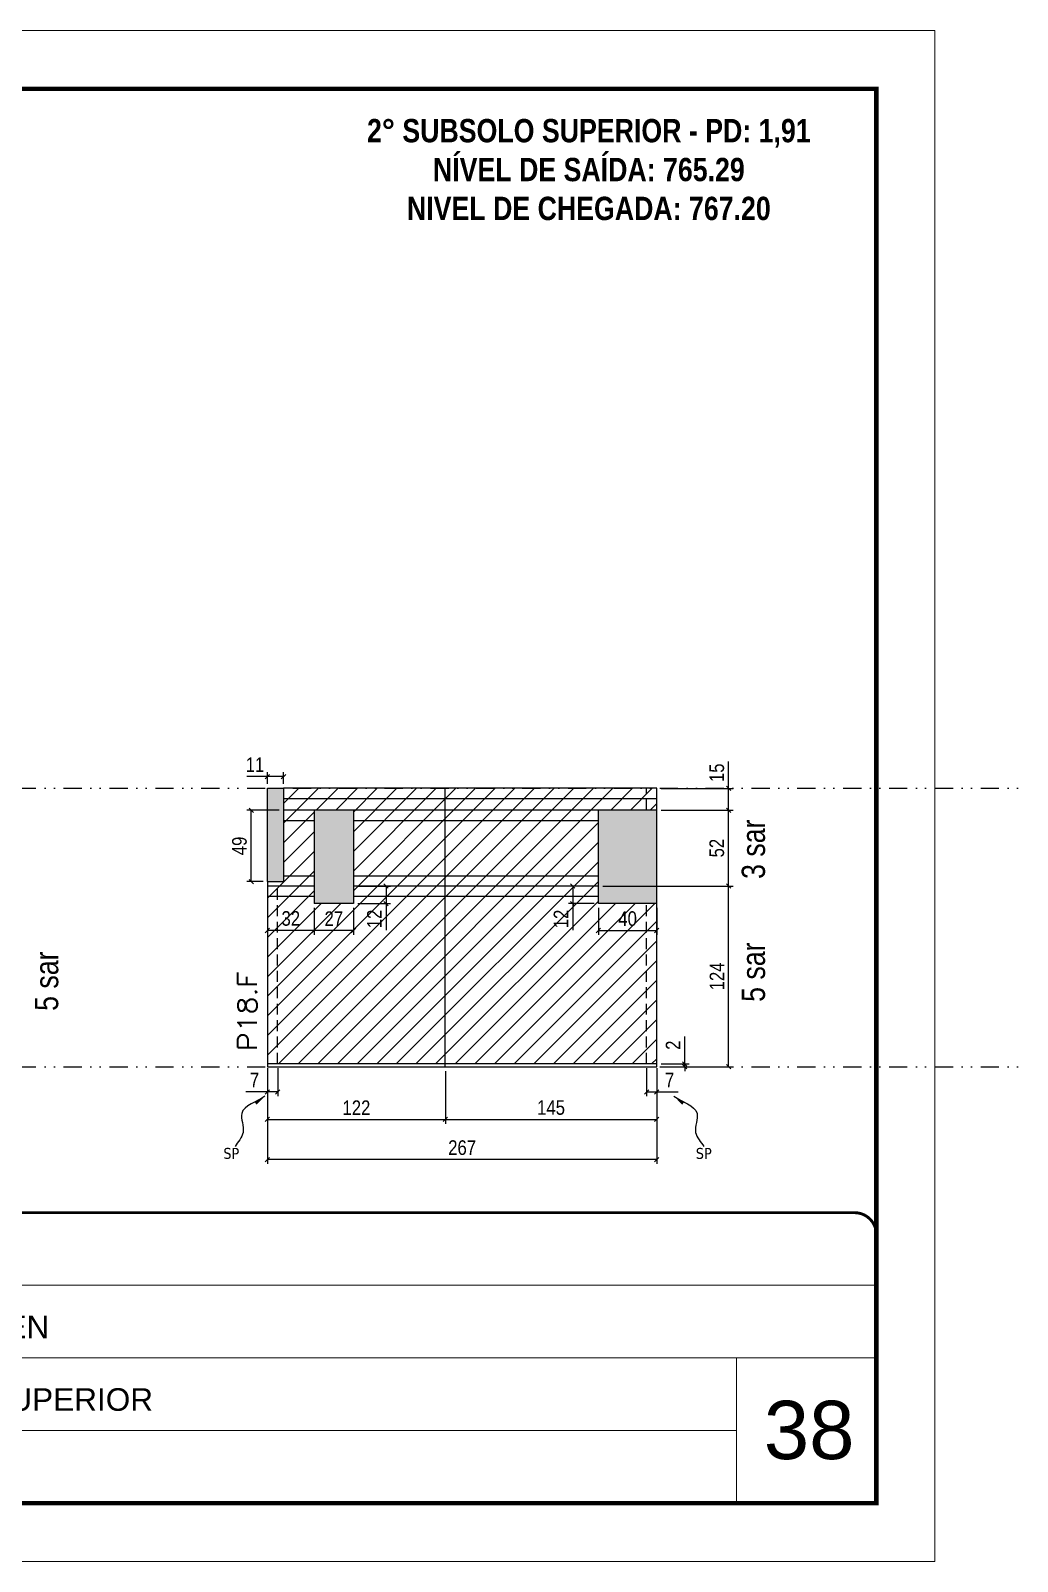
# Model space of a CAD drawing. Extents: x 13741 to 27878, y -21631 to 6985.
# Drawn here: x 16863 to 17540, y -4402 to -3352 of the extents above; entities that cross this region are included whole.
import ezdxf

# ---------------------------------------------------------------- set-up
doc = ezdxf.new("R2010")
doc.units = 0
for name, pattern in [('CONTINUO', [0]), ('DASHED', [0.75, 0.5, -0.25]), ('DIVIDE2', [0.625, 0.25, -0.125, 0, -0.125, 0, -0.125]), ('HIDDEN', [0.375, 0.25, -0.125])]:
    doc.linetypes.add(name, pattern=pattern)
for name, color, linetype, lineweight in [('CARIMBO', 255, 'Continuous', 9), ('Folhas', 255, 'Continuous', 9), ('Hachura', 251, 'Continuous', 9), ('SARRAFO DE PRESSAO', 251, 'DASHED', 9), ('Texto Seção', 7, 'Continuous', 15)]:
    doc.layers.add(name, color=color, linetype=linetype, lineweight=lineweight)
for name, color, linetype in [('COTA', 241, 'Continuous'), ('NOMENCLATURA', 7, 'Continuous'), ('Nível', 160, 'Continuous'), ('Painéis', 200, 'Continuous'), ('SARR_2.2x7', 40, 'Continuous'), ('Sarrafo de Pressão', 42, 'HIDDEN'), ('texto', 7, 'Continuous')]:
    doc.layers.add(name, color=color, linetype=linetype)
doc.styles.add('ARIAL', font='arial.ttf')
doc.styles.add('ARIAL_NARROW', font='ARIALN.TTF', dxfattribs={"height": 0.2})
doc.styles.add('COTA TECNICA', font='techl___.ttf', dxfattribs={"height": 10})
doc.styles.add('COTA TECNICA-50', font='techl___.ttf', dxfattribs={"height": 10})
doc.styles.add('REGUA-120', font='ROMANS.shx', dxfattribs={"height": 15})
doc.styles.add('ROMANC', font='techb___.ttf', dxfattribs={"height": 2.5})
doc.styles.get("Standard").update_dxf_attribs({"font": 'arial.ttf'})
doc.styles.add('Tecnologia', font='')
doc.styles.get('Tecnologia').set_extended_font_data('Forgotten Futurist')
doc.dimstyles.new('COTA PAINEL-50', dxfattribs={"dimtxt": 10, "dimasz": 3, "dimexe": 3, "dimexo": 3, "dimgap": 3, "dimtad": 1, "dimdec": 1, "dimzin": 12, "dimdsep": 46, "dimtxsty": 'COTA TECNICA-50', "dimblk1": 'OBLIQUE', "dimblk2": 'OBLIQUE', "dimsah": 1, "dimcen": 0.9, "dimclrd": 4, "dimclre": 4, "dimclrt": 240, "dimadec": 1, "dimazin": 3, "dimtfac": 1, "dimtdec": 1, "dimtmove": 0, "dimatfit": 3, "dimfxl": 1, "dimtolj": 1, "dimtzin": 12, "dimarcsym": 0})
doc.dimstyles.new('PAINEL', dxfattribs={"dimtxt": 10, "dimasz": 3, "dimexe": 3, "dimexo": 3, "dimgap": 3, "dimtad": 1, "dimdec": 1, "dimzin": 12, "dimdsep": 46, "dimtxsty": 'COTA TECNICA', "dimblk1": 'OBLIQUE', "dimblk2": 'OBLIQUE', "dimsah": 1, "dimcen": 0.9, "dimclrd": 4, "dimclre": 4, "dimclrt": 240, "dimadec": 1, "dimazin": 3, "dimtfac": 1, "dimtdec": 1, "dimtmove": 0, "dimatfit": 3, "dimfxl": 1, "dimtolj": 1, "dimtzin": 12, "dimarcsym": 0})
doc.dimstyles.get("Standard").update_dxf_attribs({"dimtxt": 0.18, "dimasz": 0.18, "dimexe": 0.18, "dimexo": 0.0625, "dimgap": 0.09, "dimtad": 0, "dimtih": 1, "dimtoh": 1, "dimdec": 4, "dimzin": 0, "dimdsep": 46, "dimtxsty": 'Standard', "dimcen": 0.09, "dimadec": 0, "dimazin": 0, "dimtfac": 1, "dimtdec": 4, "dimtofl": 0, "dimtmove": 0, "dimatfit": 3, "dimfxl": 1, "dimtolj": 1, "dimtzin": 0, "dimarcsym": 0})

# ---------------------------------------------------------------- blocks, each defined once
blk = doc.blocks.new('9999999999')
at = {"color": 30, "linetype": 'CONTINUO'}
for p, q in [((98564.6, 34230.2), (98564.6, 34429.4)), ((98564.6, 34379.6), (99584, 34379.6)), ((98564.6, 34329.8), (99488, 34329.8)), ((99584, 34329.8), (99488, 34329.8)), ((99488, 34329.8), (99488, 34230.2)), ((98564.6, 34280), (99488, 34280))]:
    blk.add_line(p, q, dxfattribs=at)
at = {"color": 30, "linetype": 'CONTINUO', "const_width": 2}
blk.add_lwpolyline([(99584, 34230.2), (99584, 34414.4, 0.414214), (99569, 34429.4), (98229, 34429.4, 0.414214), (98214, 34414.4), (98214, 34245.2, 0.414214), (98229, 34230.2), (99584, 34230.2)], format="xyb", dxfattribs=at)
at = {"layer": 'Folhas'}
blk.add_lwpolyline([(98139, 34190.2), (99624, 34190.2), (99624, 35240.2), (98139, 35240.2)], close=True, dxfattribs=at)
at = {"layer": 'Folhas', "color": 30, "const_width": 3}
blk.add_lwpolyline([(98214, 34230.2), (99584, 34230.2), (99584, 35200.2), (98214, 35200.2)], close=True, dxfattribs=at)
at = {"color": 7, "linetype": 'Continuous', "ltscale": 5, "style": 'ARIAL'}
for s, height, p in [('SKR', 15.48, (98837.7, 34393.1)), ('LEAF LOEFGREN', 15.483, (98837.7, 34343.3)), ('2° SUBSOLO SUPERIOR', 15.483, (98837.7, 34293.5)), ('NOVA SISTEMAS CONSTRUTIVOS', 11.059, (98263.2, 34267.2)), ('PILARES', 15.48, (98837.7, 34243.7))]:
    blk.add_text(s, height=height, dxfattribs=at).set_placement(p)
at = {"layer": 'Folhas', "color": 7, "style": 'Tecnologia', "width": 1.5}
for s, p in [('CLIENTE:', (98573.7, 34397.2)), ('OBRA:', (98573.7, 34347.3)), ('PAVIMENTO:', (98573.7, 34297.5)), ('PROJETO:', (98573.7, 34247.7))]:
    blk.add_text(s, height=14, dxfattribs=at).set_placement(p)
blk = doc.blocks.new('_Oblique')
at = {"color": 0, "linetype": 'ByBlock', "lineweight": -2}
blk.add_line((-0.5, -0.5), (0.5, 0.5), dxfattribs=at)
blk = doc.blocks.new('*D1756')
at = {"layer": 'COTA', "color": 4, "lineweight": -2, "transparency": 16777216}
for p, q in [((17025.9, -4064.2), (17025.9, -4129.8)), ((17292.9, -4064.2), (17292.9, -4129.8)), ((17292.9, -4126.8), (17025.9, -4126.8))]:
    blk.add_line(p, q, dxfattribs=at)
at = {"layer": 'Defpoints', "color": 0, "transparency": 16777216}
for p in [(17025.9, -4061.2), (17292.9, -4061.2), (17025.9, -4126.8)]:
    blk.add_point(p, dxfattribs=at)
at = {"layer": 'COTA', "color": 4, "lineweight": -2, "transparency": 16777216, "xscale": 3, "yscale": 3, "zscale": 3, "rotation": 180}
blk.add_blockref('_Oblique', (17025.9, -4126.8), dxfattribs=at)
at = {"layer": 'COTA', "color": 4, "lineweight": -2, "transparency": 16777216, "xscale": 3, "yscale": 3, "zscale": 3}
blk.add_blockref('_Oblique', (17292.9, -4126.8), dxfattribs=at)
at = {"layer": 'COTA', "color": 240, "transparency": 16777216, "insert": (17159.4, -4118.7), "char_height": 10, "attachment_point": 5, "style": 'COTA TECNICA'}
blk.add_mtext('\\A1;267', dxfattribs=at)
blk = doc.blocks.new('*D1757')
at = {"layer": 'COTA', "color": 4, "lineweight": -2, "transparency": 16777216}
for p, q in [((17285.9, -4064.2), (17285.9, -4083.4)), ((17292.9, -4066.2), (17292.9, -4083.4)), ((17285.9, -4080.4), (17292.9, -4080.4)), ((17292.9, -4080.4), (17307.6, -4080.4))]:
    blk.add_line(p, q, dxfattribs=at)
at = {"layer": 'Defpoints', "color": 0, "transparency": 16777216}
for p in [(17285.9, -4061.2), (17292.9, -4063.2), (17292.9, -4080.4)]:
    blk.add_point(p, dxfattribs=at)
at = {"layer": 'COTA', "color": 4, "lineweight": -2, "transparency": 16777216, "xscale": 3, "yscale": 3, "zscale": 3, "rotation": 180}
blk.add_blockref('_Oblique', (17285.9, -4080.4), dxfattribs=at)
at = {"layer": 'COTA', "color": 4, "lineweight": -2, "transparency": 16777216, "xscale": 3, "yscale": 3, "zscale": 3}
blk.add_blockref('_Oblique', (17292.9, -4080.4), dxfattribs=at)
at = {"layer": 'COTA', "color": 240, "transparency": 16777216, "insert": (17301.7, -4072.3), "char_height": 10, "attachment_point": 5, "style": 'COTA TECNICA-50'}
blk.add_mtext('\\A1;7', dxfattribs=at)
blk = doc.blocks.new('*D1758')
at = {"layer": 'COTA', "color": 4, "lineweight": -2, "transparency": 16777216}
for p, q in [((17025.9, -4066.2), (17025.9, -4083.4)), ((17032.9, -4064.2), (17032.9, -4083.4)), ((17025.9, -4080.4), (17011.1, -4080.4)), ((17032.9, -4080.4), (17025.9, -4080.4))]:
    blk.add_line(p, q, dxfattribs=at)
at = {"layer": 'Defpoints', "color": 0, "transparency": 16777216}
for p in [(17025.9, -4063.2), (17032.9, -4061.2), (17025.9, -4080.4)]:
    blk.add_point(p, dxfattribs=at)
at = {"layer": 'COTA', "color": 4, "lineweight": -2, "transparency": 16777216, "xscale": 3, "yscale": 3, "zscale": 3, "rotation": 180}
blk.add_blockref('_Oblique', (17025.9, -4080.4), dxfattribs=at)
at = {"layer": 'COTA', "color": 4, "lineweight": -2, "transparency": 16777216, "xscale": 3, "yscale": 3, "zscale": 3}
blk.add_blockref('_Oblique', (17032.9, -4080.4), dxfattribs=at)
at = {"layer": 'COTA', "color": 240, "transparency": 16777216, "insert": (17017, -4072.3), "char_height": 10, "attachment_point": 5, "style": 'COTA TECNICA-50'}
blk.add_mtext('\\A1;7', dxfattribs=at)
blk = doc.blocks.new('*D1759')
at = {"layer": 'COTA', "color": 4, "lineweight": -2, "transparency": 16777216}
for p, q in [((17312.1, -4061.2), (17312.1, -4042.4)), ((17295.9, -4061.2), (17315.1, -4061.2)), ((17295.9, -4063.2), (17315.1, -4063.2)), ((17312.1, -4063.2), (17312.1, -4061.2)), ((17312.1, -4063.2), (17312.1, -4066.2))]:
    blk.add_line(p, q, dxfattribs=at)
at = {"layer": 'Defpoints', "color": 0, "transparency": 16777216}
for p in [(17292.9, -4061.2), (17292.9, -4063.2), (17312.1, -4063.2)]:
    blk.add_point(p, dxfattribs=at)
at = {"layer": 'COTA', "color": 4, "lineweight": -2, "transparency": 16777216, "xscale": 3, "yscale": 3, "zscale": 3}
for p, rotation in [((17312.1, -4061.2), 270), ((17312.1, -4063.2), 90)]:
    blk.add_blockref('_Oblique', p, dxfattribs=dict(at, rotation=rotation))
at = {"layer": 'COTA', "color": 240, "transparency": 16777216, "insert": (17304.1, -4048.4), "char_height": 10, "attachment_point": 5, "rotation": 90, "style": 'COTA TECNICA-50'}
blk.add_mtext('\\A1;2', dxfattribs=at)
blk = doc.blocks.new('*D1760')
at = {"layer": 'COTA', "color": 4, "lineweight": -2, "transparency": 16777216}
for p, q in [((17295.9, -3887.2), (17345.2, -3887.2)), ((17342.2, -3939.2), (17342.2, -3887.2)), ((17255.9, -3939.2), (17345.2, -3939.2))]:
    blk.add_line(p, q, dxfattribs=at)
at = {"layer": 'Defpoints', "color": 0, "transparency": 16777216}
for p in [(17292.9, -3887.2), (17342.2, -3887.2), (17252.9, -3939.2)]:
    blk.add_point(p, dxfattribs=at)
at = {"layer": 'COTA', "color": 4, "lineweight": -2, "transparency": 16777216, "xscale": 3, "yscale": 3, "zscale": 3}
for p, rotation in [((17342.2, -3887.2), 90), ((17342.2, -3939.2), 270)]:
    blk.add_blockref('_Oblique', p, dxfattribs=dict(at, rotation=rotation))
at = {"layer": 'COTA', "color": 240, "transparency": 16777216, "insert": (17334.1, -3913.2), "char_height": 10, "attachment_point": 5, "rotation": 90, "style": 'COTA TECNICA-50'}
blk.add_mtext('\\A1;52', dxfattribs=at)
blk = doc.blocks.new('*D1768')
at = {"layer": 'COTA', "color": 4, "lineweight": -2, "transparency": 16777216}
for p, q in [((17147.9, -4066.2), (17147.9, -4102.3)), ((17292.9, -4066.2), (17292.9, -4102.3)), ((17147.9, -4099.3), (17292.9, -4099.3))]:
    blk.add_line(p, q, dxfattribs=at)
at = {"layer": 'Defpoints', "color": 0, "transparency": 16777216}
for p in [(17147.9, -4063.2), (17292.9, -4063.2), (17292.9, -4099.3)]:
    blk.add_point(p, dxfattribs=at)
at = {"layer": 'COTA', "color": 4, "lineweight": -2, "transparency": 16777216, "xscale": 3, "yscale": 3, "zscale": 3, "rotation": 180}
blk.add_blockref('_Oblique', (17147.9, -4099.3), dxfattribs=at)
at = {"layer": 'COTA', "color": 4, "lineweight": -2, "transparency": 16777216, "xscale": 3, "yscale": 3, "zscale": 3}
blk.add_blockref('_Oblique', (17292.9, -4099.3), dxfattribs=at)
at = {"layer": 'COTA', "color": 240, "transparency": 16777216, "insert": (17220.4, -4091.2), "char_height": 10, "attachment_point": 5, "style": 'COTA TECNICA'}
blk.add_mtext('\\A1;145', dxfattribs=at)
blk = doc.blocks.new('*D1769')
at = {"layer": 'COTA', "color": 4, "lineweight": -2, "transparency": 16777216}
for p, q in [((17025.9, -4066.2), (17025.9, -4102.3)), ((17147.9, -4066.2), (17147.9, -4102.3)), ((17025.9, -4099.3), (17147.9, -4099.3))]:
    blk.add_line(p, q, dxfattribs=at)
at = {"layer": 'Defpoints', "color": 0, "transparency": 16777216}
for p in [(17025.9, -4063.2), (17147.9, -4063.2), (17147.9, -4099.3)]:
    blk.add_point(p, dxfattribs=at)
at = {"layer": 'COTA', "color": 4, "lineweight": -2, "transparency": 16777216, "xscale": 3, "yscale": 3, "zscale": 3, "rotation": 180}
blk.add_blockref('_Oblique', (17025.9, -4099.3), dxfattribs=at)
at = {"layer": 'COTA', "color": 4, "lineweight": -2, "transparency": 16777216, "xscale": 3, "yscale": 3, "zscale": 3}
blk.add_blockref('_Oblique', (17147.9, -4099.3), dxfattribs=at)
at = {"layer": 'COTA', "color": 240, "transparency": 16777216, "insert": (17086.9, -4091.3), "char_height": 10, "attachment_point": 5, "style": 'COTA TECNICA'}
blk.add_mtext('\\A1;122', dxfattribs=at)
blk = doc.blocks.new('*D1793')
at = {"layer": 'COTA', "color": 4, "lineweight": -2, "transparency": 16777216}
for p, q in [((17255.9, -3939.2), (17345.2, -3939.2)), ((17342.2, -4063.2), (17342.2, -3939.2)), ((17295.9, -4063.2), (17345.2, -4063.2))]:
    blk.add_line(p, q, dxfattribs=at)
at = {"layer": 'Defpoints', "color": 0, "transparency": 16777216}
for p in [(17252.9, -3939.2), (17342.2, -3939.2), (17292.9, -4063.2)]:
    blk.add_point(p, dxfattribs=at)
at = {"layer": 'COTA', "color": 4, "lineweight": -2, "transparency": 16777216, "xscale": 3, "yscale": 3, "zscale": 3}
for p, rotation in [((17342.2, -3939.2), 90), ((17342.2, -4063.2), 270)]:
    blk.add_blockref('_Oblique', p, dxfattribs=dict(at, rotation=rotation))
at = {"layer": 'COTA', "color": 240, "transparency": 16777216, "insert": (17334.2, -4001.2), "char_height": 10, "attachment_point": 5, "rotation": 90, "style": 'COTA TECNICA'}
blk.add_mtext('\\A1;124', dxfattribs=at)
blk = doc.blocks.new('*D1794')
at = {"layer": 'COTA', "color": 4, "lineweight": -2, "transparency": 16777216}
for p, q in [((17342.2, -3872.2), (17342.2, -3853.8)), ((17295.9, -3872.2), (17345.2, -3872.2)), ((17342.2, -3887.2), (17342.2, -3872.2)), ((17295.9, -3887.2), (17345.2, -3887.2))]:
    blk.add_line(p, q, dxfattribs=at)
at = {"layer": 'Defpoints', "color": 0, "transparency": 16777216}
for p in [(17292.9, -3872.2), (17342.2, -3872.2), (17292.9, -3887.2)]:
    blk.add_point(p, dxfattribs=at)
at = {"layer": 'COTA', "color": 4, "lineweight": -2, "transparency": 16777216, "xscale": 3, "yscale": 3, "zscale": 3}
for p, rotation in [((17342.2, -3872.2), 90), ((17342.2, -3887.2), 270)]:
    blk.add_blockref('_Oblique', p, dxfattribs=dict(at, rotation=rotation))
at = {"layer": 'COTA', "color": 240, "transparency": 16777216, "insert": (17334.1, -3861.5), "char_height": 10, "attachment_point": 5, "rotation": 90, "style": 'COTA TECNICA'}
blk.add_mtext('\\A1;15', dxfattribs=at)
blk = doc.blocks.new('*D1795')
at = {"layer": 'COTA', "color": 4, "lineweight": -2, "transparency": 16777216}
for p, q in [((17249.9, -3939.2), (17232.3, -3939.2)), ((17235.3, -3939.2), (17235.3, -3951.2)), ((17249.9, -3951.2), (17232.3, -3951.2)), ((17235.3, -3951.2), (17235.3, -3969.5))]:
    blk.add_line(p, q, dxfattribs=at)
at = {"layer": 'Defpoints', "color": 0, "transparency": 16777216}
for p in [(17252.9, -3939.2), (17235.3, -3951.2), (17252.9, -3951.2)]:
    blk.add_point(p, dxfattribs=at)
at = {"layer": 'COTA', "color": 4, "lineweight": -2, "transparency": 16777216, "xscale": 3, "yscale": 3, "zscale": 3}
for p, rotation in [((17235.3, -3939.2), 90), ((17235.3, -3951.2), 270)]:
    blk.add_blockref('_Oblique', p, dxfattribs=dict(at, rotation=rotation))
at = {"layer": 'COTA', "color": 240, "transparency": 16777216, "insert": (17227.2, -3961.8), "char_height": 10, "attachment_point": 5, "rotation": 90, "style": 'COTA TECNICA'}
blk.add_mtext('\\A1;12', dxfattribs=at)
blk = doc.blocks.new('*D1796')
at = {"layer": 'COTA', "color": 4, "lineweight": -2, "transparency": 16777216}
for p, q in [((17252.9, -3954.2), (17252.9, -3972.7)), ((17292.9, -3954.2), (17292.9, -3972.7)), ((17252.9, -3969.7), (17292.9, -3969.7))]:
    blk.add_line(p, q, dxfattribs=at)
at = {"layer": 'Defpoints', "color": 0, "transparency": 16777216}
for p in [(17252.9, -3951.2), (17292.9, -3951.2), (17292.9, -3969.7)]:
    blk.add_point(p, dxfattribs=at)
at = {"layer": 'COTA', "color": 4, "lineweight": -2, "transparency": 16777216, "xscale": 3, "yscale": 3, "zscale": 3, "rotation": 180}
blk.add_blockref('_Oblique', (17252.9, -3969.7), dxfattribs=at)
at = {"layer": 'COTA', "color": 4, "lineweight": -2, "transparency": 16777216, "xscale": 3, "yscale": 3, "zscale": 3}
blk.add_blockref('_Oblique', (17292.9, -3969.7), dxfattribs=at)
at = {"layer": 'COTA', "color": 240, "transparency": 16777216, "insert": (17272.9, -3961.6), "char_height": 10, "attachment_point": 5, "style": 'COTA TECNICA'}
blk.add_mtext('\\A1;40', dxfattribs=at)
blk = doc.blocks.new('*D1797')
at = {"layer": 'COTA', "color": 4, "lineweight": -2, "transparency": 16777216}
for p, q in [((17057.9, -3954.2), (17057.9, -3972.7)), ((17084.9, -3954.2), (17084.9, -3972.7)), ((17084.9, -3969.7), (17057.9, -3969.7))]:
    blk.add_line(p, q, dxfattribs=at)
at = {"layer": 'Defpoints', "color": 0, "transparency": 16777216}
for p in [(17057.9, -3951.2), (17084.9, -3951.2), (17057.9, -3969.7)]:
    blk.add_point(p, dxfattribs=at)
at = {"layer": 'COTA', "color": 4, "lineweight": -2, "transparency": 16777216, "xscale": 3, "yscale": 3, "zscale": 3, "rotation": 180}
blk.add_blockref('_Oblique', (17057.9, -3969.7), dxfattribs=at)
at = {"layer": 'COTA', "color": 4, "lineweight": -2, "transparency": 16777216, "xscale": 3, "yscale": 3, "zscale": 3}
blk.add_blockref('_Oblique', (17084.9, -3969.7), dxfattribs=at)
at = {"layer": 'COTA', "color": 240, "transparency": 16777216, "insert": (17071.4, -3961.6), "char_height": 10, "attachment_point": 5, "style": 'COTA TECNICA'}
blk.add_mtext('\\A1;27', dxfattribs=at)
blk = doc.blocks.new('*D1798')
at = {"layer": 'COTA', "color": 4, "lineweight": -2, "transparency": 16777216}
for p, q in [((17087.9, -3939.2), (17110.2, -3939.2)), ((17107.2, -3939.2), (17107.2, -3951.2)), ((17087.9, -3951.2), (17110.2, -3951.2)), ((17107.2, -3951.2), (17107.2, -3969.5))]:
    blk.add_line(p, q, dxfattribs=at)
at = {"layer": 'Defpoints', "color": 0, "transparency": 16777216}
for p in [(17084.9, -3939.2), (17084.9, -3951.2), (17107.2, -3951.2)]:
    blk.add_point(p, dxfattribs=at)
at = {"layer": 'COTA', "color": 4, "lineweight": -2, "transparency": 16777216, "xscale": 3, "yscale": 3, "zscale": 3}
for p, rotation in [((17107.2, -3939.2), 90), ((17107.2, -3951.2), 270)]:
    blk.add_blockref('_Oblique', p, dxfattribs=dict(at, rotation=rotation))
at = {"layer": 'COTA', "color": 240, "transparency": 16777216, "insert": (17099.2, -3961.8), "char_height": 10, "attachment_point": 5, "rotation": 90, "style": 'COTA TECNICA'}
blk.add_mtext('\\A1;12', dxfattribs=at)
blk = doc.blocks.new('*D1799')
at = {"layer": 'COTA', "color": 4, "lineweight": -2, "transparency": 16777216}
for p, q in [((17025.9, -3942.2), (17025.9, -3972.7)), ((17057.9, -3954.2), (17057.9, -3972.7)), ((17057.9, -3969.7), (17025.9, -3969.7))]:
    blk.add_line(p, q, dxfattribs=at)
at = {"layer": 'Defpoints', "color": 0, "transparency": 16777216}
for p in [(17025.9, -3939.2), (17057.9, -3951.2), (17025.9, -3969.7)]:
    blk.add_point(p, dxfattribs=at)
at = {"layer": 'COTA', "color": 4, "lineweight": -2, "transparency": 16777216, "xscale": 3, "yscale": 3, "zscale": 3, "rotation": 180}
blk.add_blockref('_Oblique', (17025.9, -3969.7), dxfattribs=at)
at = {"layer": 'COTA', "color": 4, "lineweight": -2, "transparency": 16777216, "xscale": 3, "yscale": 3, "zscale": 3}
blk.add_blockref('_Oblique', (17057.9, -3969.7), dxfattribs=at)
at = {"layer": 'COTA', "color": 240, "transparency": 16777216, "insert": (17041.9, -3961.5), "char_height": 10, "attachment_point": 5, "style": 'COTA TECNICA'}
blk.add_mtext('\\A1;32', dxfattribs=at)
blk = doc.blocks.new('*D1800')
at = {"layer": 'COTA', "color": 4, "lineweight": -2, "transparency": 16777216}
for p, q in [((17025.9, -3869.2), (17025.9, -3861.1)), ((17036.9, -3869.2), (17036.9, -3861.1)), ((17025.9, -3864.1), (17011.8, -3864.1)), ((17036.9, -3864.1), (17025.9, -3864.1))]:
    blk.add_line(p, q, dxfattribs=at)
at = {"layer": 'Defpoints', "color": 0, "transparency": 16777216}
for p in [(17025.9, -3864.1), (17025.9, -3872.2), (17036.9, -3872.2)]:
    blk.add_point(p, dxfattribs=at)
at = {"layer": 'COTA', "color": 4, "lineweight": -2, "transparency": 16777216, "xscale": 3, "yscale": 3, "zscale": 3, "rotation": 180}
blk.add_blockref('_Oblique', (17025.9, -3864.1), dxfattribs=at)
at = {"layer": 'COTA', "color": 4, "lineweight": -2, "transparency": 16777216, "xscale": 3, "yscale": 3, "zscale": 3}
blk.add_blockref('_Oblique', (17036.9, -3864.1), dxfattribs=at)
at = {"layer": 'COTA', "color": 240, "transparency": 16777216, "insert": (17017.3, -3856), "char_height": 10, "attachment_point": 5, "style": 'COTA TECNICA'}
blk.add_mtext('\\A1;11', dxfattribs=at)
blk = doc.blocks.new('*D1801')
at = {"layer": 'COTA', "color": 4, "lineweight": -2, "transparency": 16777216}
for p, q in [((17033.9, -3887.2), (17011.8, -3887.2)), ((17014.8, -3936.2), (17014.8, -3887.2)), ((17022.9, -3936.2), (17011.8, -3936.2))]:
    blk.add_line(p, q, dxfattribs=at)
at = {"layer": 'Defpoints', "color": 0, "transparency": 16777216}
for p in [(17014.8, -3887.2), (17036.9, -3887.2), (17025.9, -3936.2)]:
    blk.add_point(p, dxfattribs=at)
at = {"layer": 'COTA', "color": 4, "lineweight": -2, "transparency": 16777216, "xscale": 3, "yscale": 3, "zscale": 3}
for p, rotation in [((17014.8, -3887.2), 90), ((17014.8, -3936.2), 270)]:
    blk.add_blockref('_Oblique', p, dxfattribs=dict(at, rotation=rotation))
at = {"layer": 'COTA', "color": 240, "transparency": 16777216, "insert": (17006.7, -3911.7), "char_height": 10, "attachment_point": 5, "rotation": 90, "style": 'COTA TECNICA'}
blk.add_mtext('\\A1;49', dxfattribs=at)

msp = doc.modelspace()

# ---------------------------------------------------------------- hatches: boundary and pattern name
at = {"layer": 'COTA'}
h = msp.add_hatch(dxfattribs=at)
h.set_pattern_fill('AR-CONC', color=256, scale=0.03)
h.paths.add_polyline_path([(17025.88, -3936.17), (17036.88, -3936.17), (17036.88, -3872.17), (17025.88, -3872.17)])
h.paths.add_polyline_path([(17084.88, -3887.17), (17057.88, -3887.17), (17057.88, -3951.17), (17084.88, -3951.17)])
h.paths.add_polyline_path([(17252.88, -3951.17), (17292.88, -3951.17), (17292.88, -3887.17), (17252.88, -3887.17)])
at = {"layer": 'Hachura', "linetype": 'ByBlock'}
h = msp.add_hatch(dxfattribs=at)
h.set_pattern_fill('ANSI31', color=256, scale=3)
h.paths.add_polyline_path([(16189.86, -3936.17), (16164.86, -3936.17), (16164.86, -4061.17), (16189.86, -4061.17)])
h.paths.add_polyline_path([(16361.03, -4061.17), (16380.03, -4061.17), (16380.03, -3936.19), (16361.03, -3936.19)])
h.paths.add_polyline_path([(16808.15, -3939.17), (16808.15, -3936.17), (16797.15, -3936.17), (16797.15, -3872.17), (16577.15, -3872.17), (16577.15, -3939.17)])
h.paths.add_polyline_path([(16808.15, -4061.17), (16808.15, -3939.17), (16577.15, -3939.17), (16577.15, -4061.17)])
h.paths.add_polyline_path([(17025.88, -4061.17), (17147.88, -4061.17), (17147.88, -3939.17), (17084.88, -3939.17), (17084.88, -3951.17), (17057.88, -3951.17), (17057.88, -3939.17), (17025.88, -3939.17)])
h.paths.add_polyline_path([(17292.88, -4061.17), (17292.88, -3951.17), (17252.88, -3951.17), (17252.88, -3939.17), (17147.88, -3939.17), (17147.88, -4061.17)])
h.paths.add_polyline_path([(17147.88, -3887.17), (17147.88, -3939.17), (17252.88, -3939.17), (17252.88, -3887.17)])
h.paths.add_polyline_path([(17084.88, -3887.17), (17084.88, -3939.17), (17147.88, -3939.17), (17147.88, -3887.17)])
h.paths.add_polyline_path([(17147.88, -3887.17), (17147.88, -3872.17), (17036.88, -3872.17), (17036.88, -3887.17)])
h.paths.add_polyline_path([(17147.88, -3872.17), (17147.88, -3887.17), (17292.88, -3887.17), (17292.88, -3872.17)])
h.paths.add_polyline_path([(17057.88, -3887.17), (17036.88, -3887.17), (17036.88, -3936.17), (17025.88, -3936.17), (17025.88, -3939.17), (17057.88, -3939.17)])

# ---------------------------------------------------------------- linework, layer by layer
at = {"layer": 'COTA'}
for p, q in [((17025.88, -3936.17), (17025.88, -3872.17)), ((17025.88, -3872.17), (17036.88, -3872.17)), ((17292.88, -3951.17), (17292.88, -3887.17))]:
    msp.add_line(p, q, dxfattribs=at)
at = {"layer": 'Nível', "color": 4, "linetype": 'DIVIDE2', "ltscale": 50}
for p, q in [((13741.09, -3872.17), (21531.15, -3872.17)), ((13741.09, -4063.17), (21531.15, -4063.17))]:
    msp.add_line(p, q, dxfattribs=at)
at = {"layer": 'Painéis'}
for p, q in [((17292.88, -3872.17), (17036.88, -3872.17)), ((17036.88, -3872.17), (17036.88, -3936.17)), ((17147.88, -4063.17), (17147.88, -3872.17)), ((17292.88, -3887.17), (17292.88, -3872.17)), ((17292.88, -3887.17), (17036.88, -3887.17)), ((17057.88, -3887.17), (17057.88, -3951.17)), ((17084.88, -3887.17), (17084.88, -3951.17)), ((17252.88, -3951.17), (17252.88, -3887.17)), ((17025.88, -3936.17), (17025.88, -4061.17)), ((17025.88, -3936.17), (17036.88, -3936.17)), ((17025.88, -3939.17), (17057.88, -3939.17)), ((17084.88, -3939.17), (17252.88, -3939.17)), ((17084.88, -3951.17), (17057.88, -3951.17)), ((17292.88, -3951.17), (17252.88, -3951.17)), ((17292.88, -4061.17), (17292.88, -3951.17))]:
    msp.add_line(p, q, dxfattribs=at)
msp.add_lwpolyline([(17292.88, -4061.17), (17025.88, -4061.17), (17025.88, -4063.17), (17292.88, -4063.17)], close=True, dxfattribs=at)
at = {"layer": 'SARR_2.2x7'}
for p, q in [((17036.88, -3879.17), (17292.88, -3879.17)), ((17036.88, -3894.17), (17057.88, -3894.17)), ((17084.88, -3894.17), (17252.88, -3894.17)), ((17036.88, -3932.17), (17057.88, -3932.17)), ((17084.88, -3932.17), (17252.88, -3932.17)), ((17025.88, -3946.17), (17057.88, -3946.17)), ((17084.88, -3946.17), (17252.88, -3946.17))]:
    msp.add_line(p, q, dxfattribs=at)
at = {"layer": 'Sarrafo de Pressão', "ltscale": 30}
for p, q in [((17285.88, -3887.17), (17285.88, -3872.17)), ((17032.88, -4061.17), (17032.88, -3939.17)), ((17285.88, -4061.17), (17285.88, -3951.17))]:
    msp.add_line(p, q, dxfattribs=at)

# ---------------------------------------------------------------- block references
at = {"layer": 'SARRAFO DE PRESSAO', "color": 6, "linetype": 'ByBlock'}
msp.add_blockref('9999999999', (-82140.51, -38592.65), dxfattribs=at)

# ---------------------------------------------------------------- texts
at = {"layer": 'CARIMBO', "style": 'ARIAL'}
msp.add_text('38', height=40, dxfattribs=at).set_placement((17366.33, -4332.3))
at = {"layer": 'NOMENCLATURA', "style": 'ARIAL_NARROW'}
for s, p in [('3 sar', (17367.12, -3934.35)), ('5 sar', (17367.12, -4018.65)), ('5 sar', (16882.39, -4024.84))]:
    msp.add_text(s, height=16, rotation=90, dxfattribs=at).set_placement(p)
at = {"layer": 'NOMENCLATURA', "color": 2, "insert": (17246.31, -3386.39), "char_height": 16, "attachment_point": 2, "style": 'ROMANC'}
msp.add_mtext_dynamic_manual_height_columns('\\P2° SUBSOLO SUPERIOR - PD: 1,91\\PNÍVEL DE SAÍDA: 765.29\\PNIVEL DE CHEGADA: 767.20', width=432.3511, gutter_width=1, heights=[0], dxfattribs=at)
at = {"layer": 'texto', "color": 0, "char_height": 7.5, "attachment_point": 5}
for insert in [(17001.1, -4122.66), (17325.13, -4122.66)]:
    msp.add_mtext('{\\fTahoma|b0|i0|c0|p34;\\C4;SP}', dxfattribs=dict(at, insert=insert))
at = {"layer": 'Texto Seção', "style": 'REGUA-120', "width": 1.1}
msp.add_text('P18.F', height=13, rotation=90, dxfattribs=at).set_placement((17018.63, -4052.4))

# ---------------------------------------------------------------- dimensions: what is measured, and where the dimension line sits
at = {"layer": 'COTA'}
for base, p1, p2, dimstyle, picture, middle in [((17025.88, -3864.1), (17036.88, -3872.17), (17025.88, -3872.17), 'PAINEL', '*D1800', (17017.33, -3856.05)), ((17025.88, -3969.68), (17057.88, -3951.17), (17025.88, -3939.17), 'PAINEL', '*D1799', (17041.88, -3961.46)), ((17057.88, -3969.68), (17084.88, -3951.17), (17057.88, -3951.17), 'PAINEL', '*D1797', (17071.38, -3961.61)), ((17292.88, -3969.68), (17252.88, -3951.17), (17292.88, -3951.17), 'PAINEL', '*D1796', (17272.88, -3961.58)), ((17147.88, -4099.35), (17025.88, -4063.17), (17147.88, -4063.17), 'PAINEL', '*D1769', (17086.88, -4091.29)), ((17292.88, -4080.41), (17285.88, -4061.17), (17292.88, -4063.17), 'COTA PAINEL-50', '*D1757', (17301.74, -4072.33))]:
    dim = msp.add_linear_dim(base=base, p1=p1, p2=p2, dimstyle=dimstyle, dxfattribs=at)
    dim.commit()
    dim.dimension.update_dxf_attribs({"geometry": picture, "text_midpoint": middle})
for base, p1, p2, angle, dimstyle, picture, middle in [((17342.25, -3872.17), (17292.88, -3887.17), (17292.88, -3872.17), 90, 'PAINEL', '*D1794', (17334.14, -3861.48)), ((17014.85, -3887.17), (17025.88, -3936.17), (17036.88, -3887.17), 90, 'PAINEL', '*D1801', (17006.75, -3911.67)), ((17342.25, -3887.17), (17252.88, -3939.17), (17292.88, -3887.17), 90, 'COTA PAINEL-50', '*D1760', (17334.14, -3913.17)), ((17107.23, -3951.17), (17084.88, -3939.17), (17084.88, -3951.17), 90, 'PAINEL', '*D1798', (17099.17, -3961.82)), ((17235.3, -3951.17), (17252.88, -3939.17), (17252.88, -3951.17), 90, 'PAINEL', '*D1795', (17227.24, -3961.82)), ((17342.25, -3939.17), (17292.88, -4063.17), (17252.88, -3939.17), 90, 'PAINEL', '*D1793', (17334.17, -4001.17)), ((17025.88, -4080.41), (17032.88, -4061.17), (17025.88, -4063.17), 180, 'COTA PAINEL-50', '*D1758', (17017.01, -4072.33))]:
    dim = msp.add_linear_dim(base=base, p1=p1, p2=p2, angle=angle, dimstyle=dimstyle, dxfattribs=at)
    dim.commit()
    dim.dimension.update_dxf_attribs({"geometry": picture, "text_midpoint": middle})
dim = msp.add_linear_dim(base=(17312.14, -4063.17), p1=(17292.88, -4061.17), p2=(17292.88, -4063.17), angle=90, dimstyle='COTA PAINEL-50', dxfattribs=at)
dim.commit()
dim.dimension.update_dxf_attribs({"geometry": '*D1759', "text_midpoint": (17312.14, -4048.42), "dimtype": 160})
dim = msp.add_linear_dim(base=(17025.88, -4126.78), p1=(17292.88, -4061.17), p2=(17025.88, -4061.17), angle=180, dimstyle='PAINEL', override={"dimarcsym": 2}, dxfattribs=at)
dim.commit()
dim.dimension.update_dxf_attribs({"geometry": '*D1756', "text_midpoint": (17159.38, -4118.68)})
dim = msp.add_linear_dim(base=(17292.88, -4099.35), p1=(17147.88, -4063.17), p2=(17292.88, -4063.17), dimstyle='PAINEL', override={"dimtmove": 1}, dxfattribs=at)
dim.commit()
dim.dimension.update_dxf_attribs({"geometry": '*D1768', "text_midpoint": (17220.38, -4091.24)})

# ---------------------------------------------------------------- leaders
at = {"layer": 'COTA', "path_type": 1}
for points in [[(17024.05, -4083.35), (17008.26, -4095.18), (17009.19, -4108.19), (17003.64, -4117.97)], [(17304.71, -4083.35), (17320.49, -4095.18), (17319.57, -4108.19), (17325.12, -4117.97)]]:
    msp.add_leader(points, dimstyle='Standard', override={"dimasz": 8}, dxfattribs=at)

doc.saveas('drawing.dxf')
